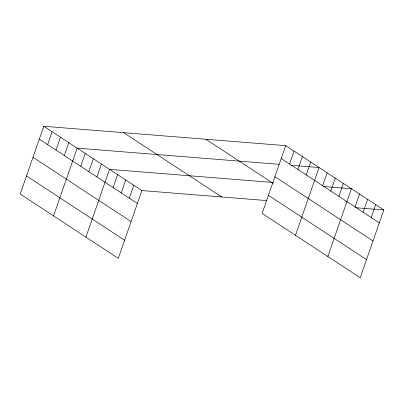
<?xml version="1.0" encoding="UTF-8"?>
<svg xmlns="http://www.w3.org/2000/svg" width="404" height="404" viewBox="0 0 404 404"><rect width="100%" height="100%" fill="white"/><g stroke="black" fill="none" stroke-linecap="round" stroke-linejoin="round"><path stroke-width="0.61" d="M285.714 145.657L262.115 213.428L360.201 277.72L383.8 209.954L285.714 145.657L43.799 126.28L20.2 194.046L118.286 258.343L141.885 190.572L266.802 200.581M47.647 144.637L52.136 131.744M55.984 150.101L60.474 137.208M64.322 155.57L68.811 142.673M53.55 215.908L77.149 148.137L279.149 164.322M80.749 166.337L85.239 153.444M88.845 171.639L93.334 158.747M96.935 176.947L101.424 164.054M85.921 237.123L109.519 169.357L273.473 182.492M113.12 187.557L117.609 174.659M121.21 192.859L125.705 179.967M129.305 198.162L133.795 185.269M289.562 164.019L294.051 151.121M297.899 169.483L302.389 156.59M306.237 174.947L310.726 162.054M295.465 235.285L319.064 167.519L290.996 165.271M322.665 185.719L327.154 172.821M330.755 191.021L335.249 178.129M338.85 196.324L343.339 183.431M327.831 256.505L351.43 188.734L323.367 186.486M355.035 206.934L359.525 194.041M363.125 212.236L367.615 199.344M371.215 217.544L375.71 204.646M355.732 207.707L383.8 209.954M281.224 158.55L379.311 222.846M274.917 176.659L373.003 240.956M205.883 139.264L273.119 183.335M268.418 195.319L366.509 259.61M123.629 132.674L221.72 196.97M43.799 126.28L141.885 190.572M39.309 139.173L137.395 203.47M33.002 157.282L131.093 221.574M26.507 175.937L124.594 240.234"/></g></svg>
